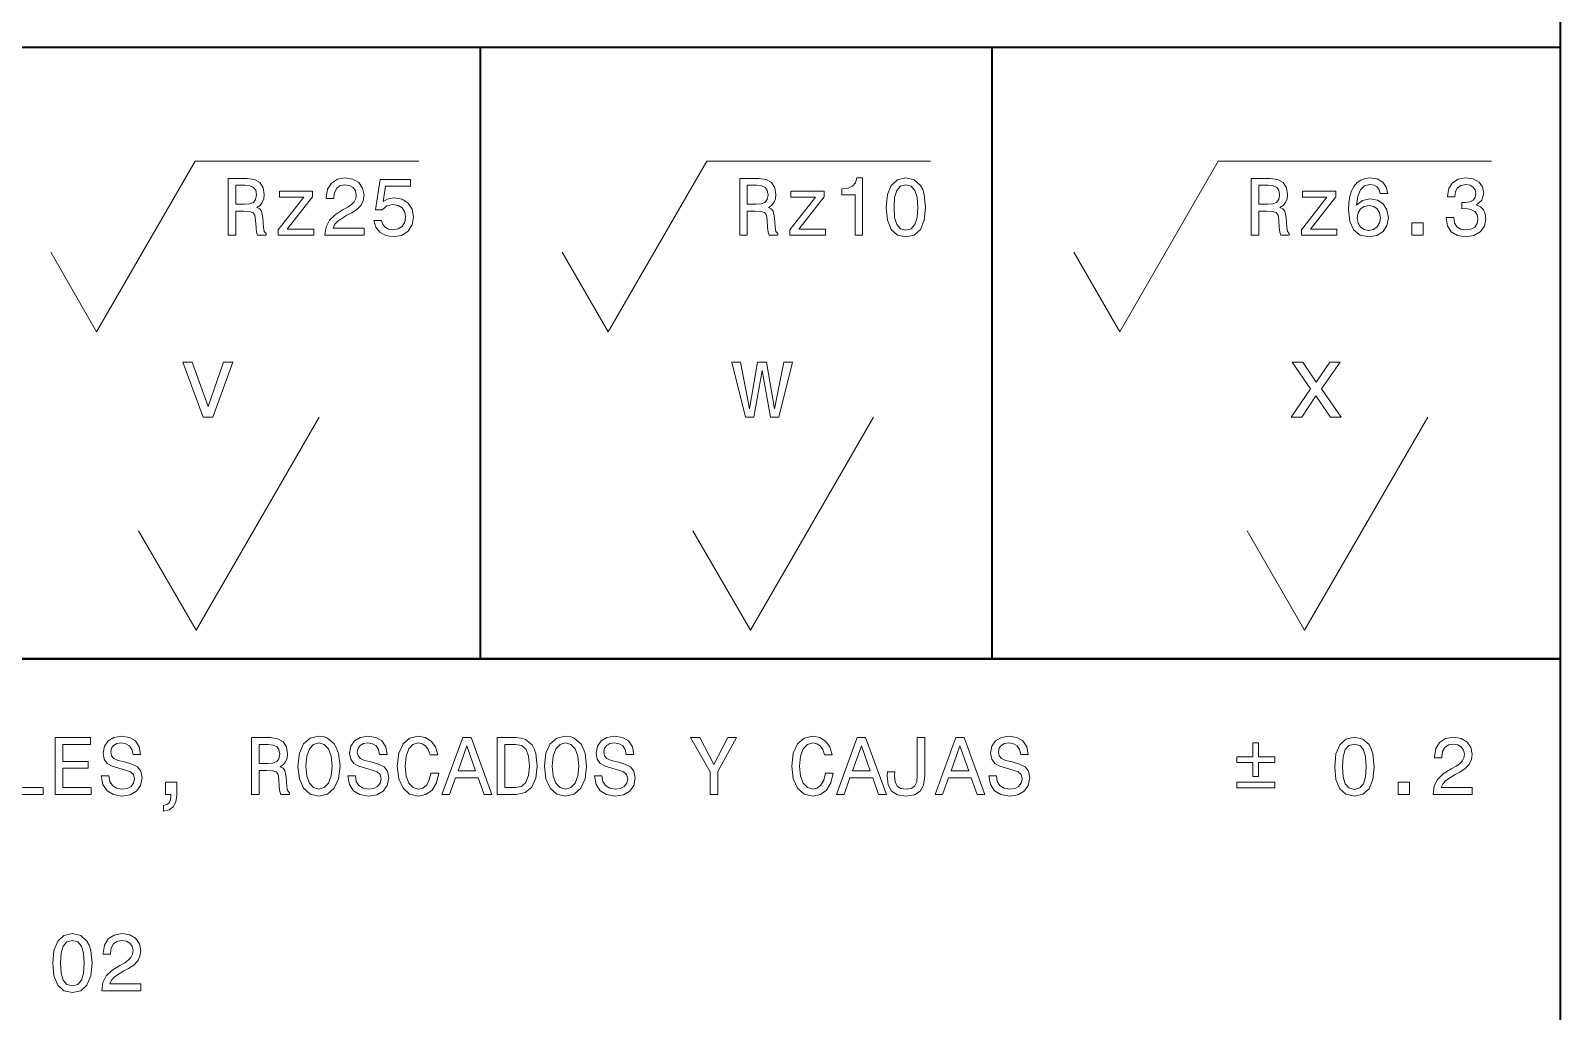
# Model space of a CAD drawing. Extents: x 8 to 588, y 8 to 414.
# Drawn here: x 534 to 587.9, y 244.3 to 278.8 of the extents above; entities that cross this region are included whole.
import ezdxf

# ---------------------------------------------------------------- set-up
doc = ezdxf.new("R2010")
doc.units = 0

msp = doc.modelspace()

# ---------------------------------------------------------------- linework, layer by layer
at = {"color": 7, "lineweight": 35}
for p, q in [((587.906921, 7.511779), (587.906921, 413.568542)), ((587.906921, 278.249023), (477.734131, 278.249023)), ((549.847229, 278.249023), (549.847229, 256.71524)), ((567.875488, 278.249023), (567.875488, 256.71524)), ((587.906921, 256.71524), (587.906921, 278.249023)), ((587.906921, 256.71524), (477.734131, 256.71524)), ((477.734131, 256.71524), (587.906921, 256.71524)), ((587.906921, 224.164185), (587.906921, 256.71524))]:
    msp.add_line(p, q, dxfattribs=at)
at = {"color": 7, "lineweight": 13}
for p, q in [((536.325989, 268.233307), (539.795532, 274.242737)), ((539.795532, 274.242737), (547.683289, 274.242737)), ((554.354309, 268.233307), (557.823853, 274.242737)), ((557.823853, 274.242737), (565.711609, 274.242737)), ((572.382568, 268.233307), (575.852112, 274.242737)), ((575.852112, 274.242737), (585.477478, 274.242737)), ((536.325989, 268.233307), (534.706848, 271.03772)), ((554.354309, 268.233307), (552.735168, 271.03772)), ((572.382568, 268.233307), (570.763428, 271.03772)), ((539.831482, 257.716827), (544.168396, 265.228607)), ((559.362122, 257.716827), (563.699036, 265.228607)), ((578.892761, 257.716827), (583.229675, 265.228607)), ((539.831482, 257.716827), (537.807556, 261.222321)), ((559.362122, 257.716827), (557.338196, 261.222321)), ((578.892761, 257.716827), (576.868835, 261.222321))]:
    msp.add_line(p, q, dxfattribs=at)
for points in [[(540.95813, 271.638641), (541.226562, 271.638641), (541.226562, 272.484344), (541.500732, 272.484344), (541.70282, 272.475677), (541.829773, 272.435272), (541.899048, 272.340027), (541.927917, 272.169739), (541.942383, 271.909973), (541.959656, 271.739655), (541.994324, 271.638641), (542.297363, 271.638641), (542.297363, 271.693481), (542.231018, 271.774292), (542.207886, 271.924377), (542.187683, 272.247681), (542.138611, 272.487244), (542.072266, 272.562286), (541.968323, 272.617126), (542.083801, 272.68927), (542.164612, 272.790314), (542.216553, 272.917297), (542.233887, 273.070282), (542.193481, 273.312744), (542.078003, 273.494568), (541.887512, 273.604248), (541.627747, 273.641785), (540.95813, 273.641785)], [(541.552673, 273.396454), (541.72876, 273.37912), (541.852905, 273.32428), (541.930786, 273.223267), (541.956787, 273.064514), (541.927917, 272.897095), (541.849976, 272.796082), (541.717224, 272.74411), (541.5354, 272.729675), (541.226562, 272.729675), (541.226562, 273.396454)], [(544.372681, 271.638641), (545.749512, 271.638641), (545.749512, 271.886871), (544.661316, 271.886871), (544.721924, 272.022522), (544.825867, 272.135101), (545.14624, 272.340027), (545.316528, 272.426636), (545.507019, 272.55072), (545.6427, 272.695038), (545.720642, 272.865356), (545.749512, 273.058746), (545.700439, 273.301178), (545.564758, 273.491699), (545.356934, 273.612915), (545.088501, 273.656219), (544.811401, 273.607147), (544.600708, 273.471497), (544.465027, 273.255005), (544.418884, 272.969269), (544.418884, 272.928864), (544.681519, 272.928864), (544.681519, 272.951935), (544.70752, 273.148224), (544.785461, 273.292542), (544.909546, 273.384888), (545.074097, 273.416656), (545.241455, 273.387787), (545.365601, 273.315613), (545.446411, 273.203064), (545.475281, 273.061615), (545.455078, 272.928864), (545.400208, 272.816284), (545.307861, 272.71814), (545.180847, 272.631561), (545.010559, 272.539185), (544.727722, 272.360229), (544.528564, 272.169739), (544.410217, 271.938812), (544.372681, 271.647308)], [(546.098755, 272.161072), (546.162231, 271.924377), (546.30365, 271.739655), (546.511475, 271.624207), (546.777039, 271.580902), (547.068542, 271.632874), (547.29657, 271.774292), (547.440918, 271.999451), (547.495728, 272.288086), (547.446655, 272.556519), (547.308105, 272.767212), (547.091675, 272.902863), (546.811646, 272.951935), (546.595215, 272.917297), (546.427795, 272.822052), (546.508606, 273.361816), (547.386047, 273.361816), (547.386047, 273.59848), (546.315186, 273.59848), (546.156433, 272.536316), (546.38739, 272.536316), (546.55481, 272.671967), (546.768372, 272.721039), (546.953125, 272.68927), (547.094543, 272.596924), (547.184021, 272.455475), (547.215759, 272.273651), (547.184021, 272.091797), (547.091675, 271.950378), (546.950195, 271.860901), (546.768372, 271.829132), (546.615417, 271.849335), (546.49707, 271.915741), (546.410461, 272.019653), (546.367188, 272.161072)], [(558.986389, 271.638641), (559.254822, 271.638641), (559.254822, 272.484344), (559.528992, 272.484344), (559.731079, 272.475677), (559.858032, 272.435272), (559.927307, 272.340027), (559.956177, 272.169739), (559.970642, 271.909973), (559.987915, 271.739655), (560.022583, 271.638641), (560.325623, 271.638641), (560.325623, 271.693481), (560.259277, 271.774292), (560.236145, 271.924377), (560.215942, 272.247681), (560.16687, 272.487244), (560.100525, 272.562286), (559.996582, 272.617126), (560.112061, 272.68927), (560.192871, 272.790314), (560.244812, 272.917297), (560.262146, 273.070282), (560.221741, 273.312744), (560.106262, 273.494568), (559.915771, 273.604248), (559.656006, 273.641785), (558.986389, 273.641785)], [(559.580933, 273.396454), (559.757019, 273.37912), (559.881165, 273.32428), (559.959045, 273.223267), (559.985046, 273.064514), (559.956177, 272.897095), (559.878235, 272.796082), (559.745483, 272.74411), (559.56366, 272.729675), (559.254822, 272.729675), (559.254822, 273.396454)], [(563.053284, 271.638641), (563.315918, 271.638641), (563.315918, 273.656219), (563.119629, 273.656219), (563.067688, 273.480133), (562.963806, 273.361816), (562.805054, 273.292542), (562.585693, 273.26944), (562.585693, 273.064514), (563.053284, 273.064514)], [(564.147217, 272.617126), (564.190491, 272.163971), (564.326172, 271.840698), (564.542603, 271.644409), (564.842834, 271.580902), (565.140137, 271.644409), (565.356567, 271.840698), (565.48938, 272.163971), (565.535522, 272.617126), (565.48938, 273.067383), (565.434509, 273.246338), (565.356567, 273.393555), (565.140137, 273.589813), (564.842834, 273.656219), (564.542603, 273.589813), (564.326172, 273.390656), (564.190491, 273.067383)], [(564.424316, 272.617126), (564.447388, 272.96637), (564.519531, 273.217499), (564.649414, 273.364685), (564.842834, 273.416656), (565.033325, 273.364685), (565.163208, 273.217499), (565.235352, 272.96637), (565.258423, 272.617126), (565.235352, 272.264984), (565.163208, 272.013855), (565.033325, 271.866669), (564.842834, 271.817596), (564.649414, 271.866669), (564.519531, 272.013855), (564.447388, 272.264984)], [(577.014648, 271.638641), (577.283081, 271.638641), (577.283081, 272.484344), (577.557251, 272.484344), (577.759338, 272.475677), (577.886292, 272.435272), (577.955566, 272.340027), (577.984436, 272.169739), (577.998901, 271.909973), (578.016174, 271.739655), (578.050842, 271.638641), (578.353882, 271.638641), (578.353882, 271.693481), (578.287537, 271.774292), (578.264404, 271.924377), (578.244202, 272.247681), (578.195129, 272.487244), (578.128784, 272.562286), (578.024841, 272.617126), (578.14032, 272.68927), (578.22113, 272.790314), (578.273071, 272.917297), (578.290405, 273.070282), (578.25, 273.312744), (578.134521, 273.494568), (577.944031, 273.604248), (577.684265, 273.641785), (577.014648, 273.641785)], [(577.609192, 273.396454), (577.785278, 273.37912), (577.909424, 273.32428), (577.987305, 273.223267), (578.013306, 273.064514), (577.984436, 272.897095), (577.906494, 272.796082), (577.773743, 272.74411), (577.591919, 272.729675), (577.283081, 272.729675), (577.283081, 273.396454)], [(581.826233, 273.10202), (581.771362, 273.335815), (581.644348, 273.509003), (581.44812, 273.618683), (581.194092, 273.656219), (581.023804, 273.636017), (580.876587, 273.581177), (580.746704, 273.491699), (580.637024, 273.364685), (580.550415, 273.205933), (580.486938, 273.012543), (580.446533, 272.784515), (580.434998, 272.527649), (580.48114, 272.117767), (580.62262, 271.820496), (580.850586, 271.641541), (581.162354, 271.580902), (581.442322, 271.632874), (581.655884, 271.768524), (581.794434, 271.982117), (581.843506, 272.253448), (581.794434, 272.527649), (581.661682, 272.738342), (581.456726, 272.871124), (581.202759, 272.917297), (580.928528, 272.859589), (580.723633, 272.695038), (580.766907, 273.012543), (580.859253, 273.24057), (581.000732, 273.376251), (581.19696, 273.422424), (581.341309, 273.399323), (581.450989, 273.338715), (581.523132, 273.237701), (581.560669, 273.10202)], [(583.881287, 272.267883), (583.881287, 272.247681), (583.92749, 271.970581), (584.063171, 271.762756), (584.276733, 271.629974), (584.55957, 271.580902), (584.859802, 271.629974), (585.0849, 271.756989), (585.229248, 271.959015), (585.281189, 272.218811), (585.258118, 272.389099), (585.19458, 272.527649), (585.090698, 272.63443), (584.952148, 272.712372), (585.139771, 272.868225), (585.206116, 273.116455), (585.162842, 273.341614), (585.038757, 273.511902), (584.83667, 273.618683), (584.55957, 273.656219), (584.299805, 273.610046), (584.100647, 273.483032), (583.970764, 273.280975), (583.92749, 273.012543), (583.92749, 272.99234), (584.184387, 272.99234), (584.207458, 273.177063), (584.282532, 273.309845), (584.403748, 273.390656), (584.574036, 273.419525), (584.724121, 273.396454), (584.833801, 273.335815), (584.900208, 273.237701), (584.926147, 273.104919), (584.900208, 272.96347), (584.830933, 272.868225), (584.709717, 272.810516), (584.545166, 272.793182), (584.432617, 272.796082), (584.432617, 272.568054), (584.574036, 272.573822), (584.755859, 272.547852), (584.891541, 272.478577), (584.972351, 272.365997), (585.001221, 272.218811), (584.969482, 272.051392), (584.885742, 271.927277), (584.752991, 271.849335), (584.576904, 271.823364), (584.395081, 271.852234), (584.262329, 271.938812), (584.178589, 272.077362), (584.146851, 272.267883)], [(543.625122, 272.975037), (542.72168, 271.832031), (542.72168, 271.638641), (543.977234, 271.638641), (543.977234, 271.852234), (543.042053, 271.852234), (543.936829, 272.99234), (543.936829, 273.188629), (542.764954, 273.188629), (542.764954, 272.975037)], [(561.653381, 272.975037), (560.749939, 271.832031), (560.749939, 271.638641), (562.005493, 271.638641), (562.005493, 271.852234), (561.070312, 271.852234), (561.965088, 272.99234), (561.965088, 273.188629), (560.793213, 273.188629), (560.793213, 272.975037)], [(579.681641, 272.975037), (578.778198, 271.832031), (578.778198, 271.638641), (580.033752, 271.638641), (580.033752, 271.852234), (579.098572, 271.852234), (579.993347, 272.99234), (579.993347, 273.188629), (578.821472, 273.188629), (578.821472, 272.975037)], [(581.563538, 272.250549), (581.531799, 272.068726), (581.450989, 271.930176), (581.321106, 271.837799), (581.159485, 271.808929), (580.989136, 271.837799), (580.859253, 271.927277), (580.775574, 272.065826), (580.749573, 272.247681), (580.778442, 272.426636), (580.859253, 272.562286), (580.992065, 272.648865), (581.171021, 272.680634), (581.326843, 272.648865), (581.450989, 272.565155), (581.531799, 272.429504)], [(582.671936, 271.638641), (583.070251, 271.638641), (583.070251, 272.068726), (582.671936, 272.068726)], [(540.081909, 265.228607), (540.417419, 265.228607), (541.124573, 267.166077), (540.796265, 267.166077), (540.251465, 265.603821), (539.695862, 267.166077), (539.363892, 267.166077)], [(559.489868, 265.228607), (559.778503, 266.87384), (560.067139, 265.228607), (560.370178, 265.228607), (560.846436, 267.166077), (560.539795, 267.166077), (560.218689, 265.520844), (559.933655, 267.166077), (559.619751, 267.166077), (559.334717, 265.520844), (559.013611, 267.166077), (558.710571, 267.166077), (559.186768, 265.228607)], [(578.793213, 265.228607), (579.291077, 265.982666), (579.803406, 265.228607), (580.185852, 265.228607), (579.493164, 266.228027), (580.146179, 267.166077), (579.778198, 267.166077), (579.305542, 266.462524), (578.832886, 267.166077), (578.457642, 267.166077), (579.099854, 266.224396), (578.42157, 265.228607)], [(533.149536, 251.93251), (534.43689, 251.93251), (534.43689, 252.174973), (533.4151, 252.174973), (533.4151, 253.935654), (533.149536, 253.935654)], [(534.866943, 251.93251), (536.136963, 251.93251), (536.136963, 252.174973), (535.132507, 252.174973), (535.132507, 252.853256), (536.027283, 252.853256), (536.027283, 253.092834), (535.132507, 253.092834), (535.132507, 253.693192), (536.113892, 253.693192), (536.113892, 253.935654), (534.866943, 253.935654)], [(536.754639, 252.593491), (536.492004, 252.593491), (536.549683, 252.287537), (536.694031, 252.062393), (536.91626, 251.926743), (537.216431, 251.87767), (537.513733, 251.923859), (537.736023, 252.050858), (537.877441, 252.250015), (537.929382, 252.512665), (537.886108, 252.749359), (537.764893, 252.902328), (537.568604, 253.003357), (537.305908, 253.0784), (537.080811, 253.13324), (536.933594, 253.196747), (536.849915, 253.289108), (536.823914, 253.433426), (536.849915, 253.563309), (536.924927, 253.661453), (537.040405, 253.727829), (537.199158, 253.750931), (537.360779, 253.722061), (537.487793, 253.644135), (537.571472, 253.514236), (537.611877, 253.338165), (537.874573, 253.338165), (537.874573, 253.343948), (537.828369, 253.615265), (537.692688, 253.817307), (537.479126, 253.944305), (537.190491, 253.98761), (536.930725, 253.944305), (536.728638, 253.82309), (536.598755, 253.635468), (536.552612, 253.393021), (536.590088, 253.176529), (536.699768, 253.029327), (536.872986, 252.931198), (537.10968, 252.856155), (537.343445, 252.789764), (537.519531, 252.726257), (537.626343, 252.633896), (537.663818, 252.48381), (537.629211, 252.330826), (537.539734, 252.215378), (537.404053, 252.143219), (537.228027, 252.120117), (537.031738, 252.151871), (536.881653, 252.244232), (536.786377, 252.394333)], [(541.779785, 251.93251), (542.048218, 251.93251), (542.048218, 252.778214), (542.322449, 252.778214), (542.524475, 252.769562), (542.651489, 252.729141), (542.720764, 252.633896), (542.749634, 252.463608), (542.764038, 252.203827), (542.781372, 252.033539), (542.81604, 251.93251), (543.11908, 251.93251), (543.11908, 251.98735), (543.052673, 252.068176), (543.029602, 252.218262), (543.009399, 252.541534), (542.960327, 252.781097), (542.893921, 252.856155), (542.790039, 252.910995), (542.905518, 252.983154), (542.986328, 253.084167), (543.038269, 253.211166), (543.055603, 253.364151), (543.015198, 253.606598), (542.899719, 253.788452), (542.709229, 253.898132), (542.449463, 253.935654), (541.779785, 253.935654)], [(543.41925, 252.934082), (543.471191, 252.48381), (543.621338, 252.151871), (543.855103, 251.946945), (544.161072, 251.87767), (544.464111, 251.946945), (544.700806, 252.151871), (544.848022, 252.48381), (544.902832, 252.934082), (544.848022, 253.38147), (544.784546, 253.563309), (544.700806, 253.713394), (544.464111, 253.918335), (544.319824, 253.970291), (544.161072, 253.990494), (543.852234, 253.918335), (543.618408, 253.716293), (543.471191, 253.384354)], [(545.442627, 252.593491), (545.179932, 252.593491), (545.237671, 252.287537), (545.382019, 252.062393), (545.604248, 251.926743), (545.904419, 251.87767), (546.201721, 251.923859), (546.42395, 252.050858), (546.56543, 252.250015), (546.617371, 252.512665), (546.574097, 252.749359), (546.45282, 252.902328), (546.256592, 253.003357), (545.993896, 253.0784), (545.768799, 253.13324), (545.621582, 253.196747), (545.537842, 253.289108), (545.511902, 253.433426), (545.537842, 253.563309), (545.612915, 253.661453), (545.728394, 253.727829), (545.887085, 253.750931), (546.048767, 253.722061), (546.175781, 253.644135), (546.25946, 253.514236), (546.299866, 253.338165), (546.5625, 253.338165), (546.5625, 253.343948), (546.516357, 253.615265), (546.380676, 253.817307), (546.167114, 253.944305), (545.878479, 253.98761), (545.618652, 253.944305), (545.416626, 253.82309), (545.286743, 253.635468), (545.24054, 253.393021), (545.278076, 253.176529), (545.387756, 253.029327), (545.560974, 252.931198), (545.797607, 252.856155), (546.031433, 252.789764), (546.20752, 252.726257), (546.31427, 252.633896), (546.351807, 252.48381), (546.3172, 252.330826), (546.227722, 252.215378), (546.092041, 252.143219), (545.915955, 252.120117), (545.719727, 252.151871), (545.56958, 252.244232), (545.474365, 252.394333)], [(548.103882, 252.6772), (548.046143, 252.434738), (547.950867, 252.261551), (547.818115, 252.154755), (547.662231, 252.120117), (547.474609, 252.172073), (547.327393, 252.327942), (547.229248, 252.58194), (547.19751, 252.934082), (547.229248, 253.283325), (547.324524, 253.540222), (547.471741, 253.696075), (547.662231, 253.750931), (547.800781, 253.722061), (547.919128, 253.641235), (548.011475, 253.511353), (548.074951, 253.332397), (548.349182, 253.332397), (548.262573, 253.606598), (548.112488, 253.814423), (547.907593, 253.944305), (547.662231, 253.990494), (547.356262, 253.918335), (547.122498, 253.716293), (546.972412, 253.384354), (546.92041, 252.934082), (546.972412, 252.48381), (547.122498, 252.151871), (547.356262, 251.946945), (547.662231, 251.87767), (547.930664, 251.93251), (548.147156, 252.085495), (548.30011, 252.336609), (548.38092, 252.6772)], [(548.496399, 251.93251), (548.761963, 251.93251), (548.972656, 252.521332), (549.772156, 252.521332), (549.982849, 251.93251), (550.254211, 251.93251), (549.521057, 253.938538), (549.226624, 253.938538)], [(551.108582, 253.935654), (550.441833, 253.935654), (550.441833, 251.93251), (551.108582, 251.93251), (551.423157, 251.996017), (551.656982, 252.189392), (551.80127, 252.504013), (551.853271, 252.934082), (551.807068, 253.372803), (551.749329, 253.54599), (551.668518, 253.68454), (551.434692, 253.872147), (551.281738, 253.918335)], [(552.107239, 252.934082), (552.15918, 252.48381), (552.309265, 252.151871), (552.543091, 251.946945), (552.84906, 251.87767), (553.1521, 251.946945), (553.388794, 252.151871), (553.536011, 252.48381), (553.59082, 252.934082), (553.536011, 253.38147), (553.472473, 253.563309), (553.388794, 253.713394), (553.1521, 253.918335), (553.007812, 253.970291), (552.84906, 253.990494), (552.540222, 253.918335), (552.306396, 253.716293), (552.15918, 253.384354)], [(554.130615, 252.593491), (553.86792, 252.593491), (553.925659, 252.287537), (554.069946, 252.062393), (554.292236, 251.926743), (554.592407, 251.87767), (554.889709, 251.923859), (555.111938, 252.050858), (555.253418, 252.250015), (555.305359, 252.512665), (555.262024, 252.749359), (555.140808, 252.902328), (554.94458, 253.003357), (554.681885, 253.0784), (554.456787, 253.13324), (554.30957, 253.196747), (554.22583, 253.289108), (554.19989, 253.433426), (554.22583, 253.563309), (554.300903, 253.661453), (554.416321, 253.727829), (554.575073, 253.750931), (554.736694, 253.722061), (554.863708, 253.644135), (554.947449, 253.514236), (554.987854, 253.338165), (555.250488, 253.338165), (555.250488, 253.343948), (555.204346, 253.615265), (555.068665, 253.817307), (554.855103, 253.944305), (554.566406, 253.98761), (554.306641, 253.944305), (554.104614, 253.82309), (553.974731, 253.635468), (553.928528, 253.393021), (553.966064, 253.176529), (554.075745, 253.029327), (554.248901, 252.931198), (554.485596, 252.856155), (554.719421, 252.789764), (554.895508, 252.726257), (555.002258, 252.633896), (555.039795, 252.48381), (555.005127, 252.330826), (554.91571, 252.215378), (554.780029, 252.143219), (554.603943, 252.120117), (554.407715, 252.151871), (554.257568, 252.244232), (554.162354, 252.394333)], [(558.211914, 251.93251), (558.211914, 252.743576), (558.869995, 253.938538), (558.569824, 253.938538), (558.076294, 252.988922), (557.576904, 253.938538), (557.256531, 253.938538), (557.943481, 252.726257), (557.943481, 251.93251)], [(562.004639, 252.6772), (561.946899, 252.434738), (561.851624, 252.261551), (561.718872, 252.154755), (561.562988, 252.120117), (561.375366, 252.172073), (561.228149, 252.327942), (561.130066, 252.58194), (561.098267, 252.934082), (561.130066, 253.283325), (561.225281, 253.540222), (561.372498, 253.696075), (561.562988, 253.750931), (561.701538, 253.722061), (561.819885, 253.641235), (561.912231, 253.511353), (561.975769, 253.332397), (562.249939, 253.332397), (562.163391, 253.606598), (562.013306, 253.814423), (561.80835, 253.944305), (561.562988, 253.990494), (561.257019, 253.918335), (561.023254, 253.716293), (560.873169, 253.384354), (560.821228, 252.934082), (560.873169, 252.48381), (561.023254, 252.151871), (561.257019, 251.946945), (561.562988, 251.87767), (561.831421, 251.93251), (562.047913, 252.085495), (562.200867, 252.336609), (562.281738, 252.6772)], [(562.397156, 251.93251), (562.66272, 251.93251), (562.873413, 252.521332), (563.672913, 252.521332), (563.883667, 251.93251), (564.154968, 251.93251), (563.421814, 253.938538), (563.127441, 253.938538)], [(565.243103, 252.596375), (565.2229, 252.382782), (565.162292, 252.23558), (565.038208, 252.146103), (564.847656, 252.120117), (564.660095, 252.146103), (564.53595, 252.229813), (564.463806, 252.377014), (564.443604, 252.590607), (564.449341, 252.734924), (564.189575, 252.734924), (564.183838, 252.587723), (564.218445, 252.267334), (564.336792, 252.045074), (564.541748, 251.920959), (564.844788, 251.87767), (565.14502, 251.920959), (565.349915, 252.045074), (565.468262, 252.26445), (565.505798, 252.584824), (565.505798, 253.935654), (565.243103, 253.935654)], [(565.872375, 251.93251), (566.137878, 251.93251), (566.348633, 252.521332), (567.148132, 252.521332), (567.358826, 251.93251), (567.630127, 251.93251), (566.897034, 253.938538), (566.6026, 253.938538)], [(568.031372, 252.593491), (567.768677, 252.593491), (567.826416, 252.287537), (567.970764, 252.062393), (568.192993, 251.926743), (568.493164, 251.87767), (568.790466, 251.923859), (569.012695, 252.050858), (569.154175, 252.250015), (569.206116, 252.512665), (569.162842, 252.749359), (569.041565, 252.902328), (568.845337, 253.003357), (568.582642, 253.0784), (568.357544, 253.13324), (568.210327, 253.196747), (568.126587, 253.289108), (568.100647, 253.433426), (568.126587, 253.563309), (568.20166, 253.661453), (568.317139, 253.727829), (568.47583, 253.750931), (568.637512, 253.722061), (568.764465, 253.644135), (568.848206, 253.514236), (568.888611, 253.338165), (569.151245, 253.338165), (569.151245, 253.343948), (569.105103, 253.615265), (568.969421, 253.817307), (568.755859, 253.944305), (568.467163, 253.98761), (568.207397, 253.944305), (568.005371, 253.82309), (567.875488, 253.635468), (567.829285, 253.393021), (567.866821, 253.176529), (567.976501, 253.029327), (568.149719, 252.931198), (568.386353, 252.856155), (568.620178, 252.789764), (568.796265, 252.726257), (568.903015, 252.633896), (568.940552, 252.48381), (568.905945, 252.330826), (568.816467, 252.215378), (568.680786, 252.143219), (568.5047, 252.120117), (568.308472, 252.151871), (568.158325, 252.244232), (568.06311, 252.394333)], [(579.954956, 252.910995), (579.99823, 252.457825), (580.133911, 252.134552), (580.350403, 251.938278), (580.650574, 251.874786), (580.947876, 251.938278), (581.164368, 252.134552), (581.297119, 252.457825), (581.343323, 252.910995), (581.297119, 253.361267), (581.24231, 253.540222), (581.164368, 253.687424), (580.947876, 253.883698), (580.650574, 253.950089), (580.350403, 253.883698), (580.133911, 253.68454), (579.99823, 253.361267)], [(583.421509, 251.93251), (584.798279, 251.93251), (584.798279, 252.18074), (583.710144, 252.18074), (583.770752, 252.316391), (583.874634, 252.42897), (584.195068, 252.633896), (584.365356, 252.72049), (584.555847, 252.844604), (584.691467, 252.988922), (584.769409, 253.15921), (584.798279, 253.3526), (584.749207, 253.595062), (584.613586, 253.785553), (584.405762, 253.906784), (584.137329, 253.950089), (583.860229, 253.901016), (583.649536, 253.76535), (583.513855, 253.548874), (583.467651, 253.263123), (583.467651, 253.222717), (583.730347, 253.222717), (583.730347, 253.245804), (583.756287, 253.442078), (583.834229, 253.586395), (583.958374, 253.678772), (584.122864, 253.71051), (584.290283, 253.681656), (584.414429, 253.609497), (584.495239, 253.496918), (584.524109, 253.355484), (584.503906, 253.222717), (584.449036, 253.110153), (584.356689, 253.012009), (584.229675, 252.925415), (584.059387, 252.833054), (583.776489, 252.654099), (583.577332, 252.463608), (583.458984, 252.232697), (583.421509, 251.941162)], [(542.37439, 253.690308), (542.550476, 253.672989), (542.674561, 253.618149), (542.752502, 253.51712), (542.778503, 253.358383), (542.749634, 253.190964), (542.671692, 253.089951), (542.53894, 253.037994), (542.357056, 253.02356), (542.048218, 253.02356), (542.048218, 253.690308)], [(543.69635, 252.934082), (543.728088, 253.283325), (543.823364, 253.540222), (543.970581, 253.696075), (544.161072, 253.750931), (544.348694, 253.696075), (544.495911, 253.537338), (544.591125, 253.280441), (544.625793, 252.934082), (544.591125, 252.584824), (544.495911, 252.327942), (544.348694, 252.172073), (544.161072, 252.120117), (543.970581, 252.172073), (543.823364, 252.327942), (543.728088, 252.58194)], [(549.065002, 252.766678), (549.37384, 253.649902), (549.682678, 252.766678)], [(551.088379, 253.696075), (551.307739, 253.652786), (551.457825, 253.52002), (551.547302, 253.283325), (551.576172, 252.934082), (551.544434, 252.596375), (551.454956, 252.359695), (551.301941, 252.218262), (551.088379, 252.172073), (550.710266, 252.172073), (550.710266, 253.696075)], [(552.384338, 252.934082), (552.416077, 253.283325), (552.511353, 253.540222), (552.658569, 253.696075), (552.84906, 253.750931), (553.036682, 253.696075), (553.183838, 253.537338), (553.279114, 253.280441), (553.313721, 252.934082), (553.279114, 252.584824), (553.183838, 252.327942), (553.036682, 252.172073), (552.84906, 252.120117), (552.658569, 252.172073), (552.511353, 252.327942), (552.416077, 252.58194)], [(562.965759, 252.766678), (563.274597, 253.649902), (563.583435, 252.766678)], [(566.440979, 252.766678), (566.749817, 253.649902), (567.058655, 252.766678)], [(577.074341, 252.561737), (577.273499, 252.561737), (577.273499, 253.061081), (577.845032, 253.061081), (577.845032, 253.257355), (577.273499, 253.257355), (577.273499, 253.753815), (577.074341, 253.753815), (577.074341, 253.257355), (576.502869, 253.257355), (576.502869, 253.061081), (577.074341, 253.061081)], [(580.232056, 252.910995), (580.255127, 253.260239), (580.327271, 253.511353), (580.457214, 253.658554), (580.650574, 253.71051), (580.841064, 253.658554), (580.970947, 253.511353), (581.043091, 253.260239), (581.066223, 252.910995), (581.043091, 252.558853), (580.970947, 252.307739), (580.841064, 252.160538), (580.650574, 252.111465), (580.457214, 252.160538), (580.327271, 252.307739), (580.255127, 252.558853)], [(538.749146, 251.93251), (538.942505, 251.93251), (538.942505, 251.87767), (538.928101, 251.73912), (538.881897, 251.640991), (538.801086, 251.577484), (538.679871, 251.545731), (538.679871, 251.349457), (538.879028, 251.395645), (539.026184, 251.502441), (539.115662, 251.672729), (539.147461, 251.900757), (539.147461, 252.365463), (538.749146, 252.365463)], [(576.502869, 252.365463), (576.502869, 252.166306), (577.845032, 252.166306), (577.845032, 252.365463)], [(582.189026, 251.93251), (582.587341, 251.93251), (582.587341, 252.362579), (582.189026, 252.362579)], [(534.777466, 245.989471), (534.82074, 245.536301), (534.956421, 245.213028), (535.172913, 245.016754), (535.473083, 244.953262), (535.770386, 245.016754), (535.986877, 245.213028), (536.119629, 245.536301), (536.165833, 245.989471), (536.119629, 246.439743), (536.064819, 246.618698), (535.986877, 246.7659), (535.770386, 246.962173), (535.473083, 247.028564), (535.172913, 246.962173), (534.956421, 246.763016), (534.82074, 246.439743)], [(536.506409, 245.010986), (537.883179, 245.010986), (537.883179, 245.259216), (536.795044, 245.259216), (536.855652, 245.394867), (536.959595, 245.507446), (537.279968, 245.712372), (537.450256, 245.798965), (537.640747, 245.92308), (537.776428, 246.067398), (537.85437, 246.237701), (537.883179, 246.431076), (537.834106, 246.673538), (537.698486, 246.864029), (537.490662, 246.98526), (537.222229, 247.028564), (536.945129, 246.979492), (536.734436, 246.843826), (536.598755, 246.62735), (536.552612, 246.341599), (536.552612, 246.301193), (536.815247, 246.301193), (536.815247, 246.32428), (536.841248, 246.520554), (536.919189, 246.664871), (537.043274, 246.757248), (537.207764, 246.788986), (537.375183, 246.760132), (537.499329, 246.687973), (537.580139, 246.575394), (537.609009, 246.43396), (537.588806, 246.301193), (537.533936, 246.188629), (537.441589, 246.090485), (537.314575, 246.003891), (537.144287, 245.91153), (536.86145, 245.732574), (536.662292, 245.542084), (536.543945, 245.311172), (536.506409, 245.019638)], [(535.054565, 245.989471), (535.077637, 246.338715), (535.149841, 246.589828), (535.279724, 246.73703), (535.473083, 246.788986), (535.663574, 246.73703), (535.793457, 246.589828), (535.865601, 246.338715), (535.888733, 245.989471), (535.865601, 245.637329), (535.793457, 245.386215), (535.663574, 245.239014), (535.473083, 245.189941), (535.279724, 245.239014), (535.149841, 245.386215), (535.077637, 245.637329)]]:
    msp.add_lwpolyline(points, close=True, dxfattribs=at)

doc.saveas('drawing.dxf')
